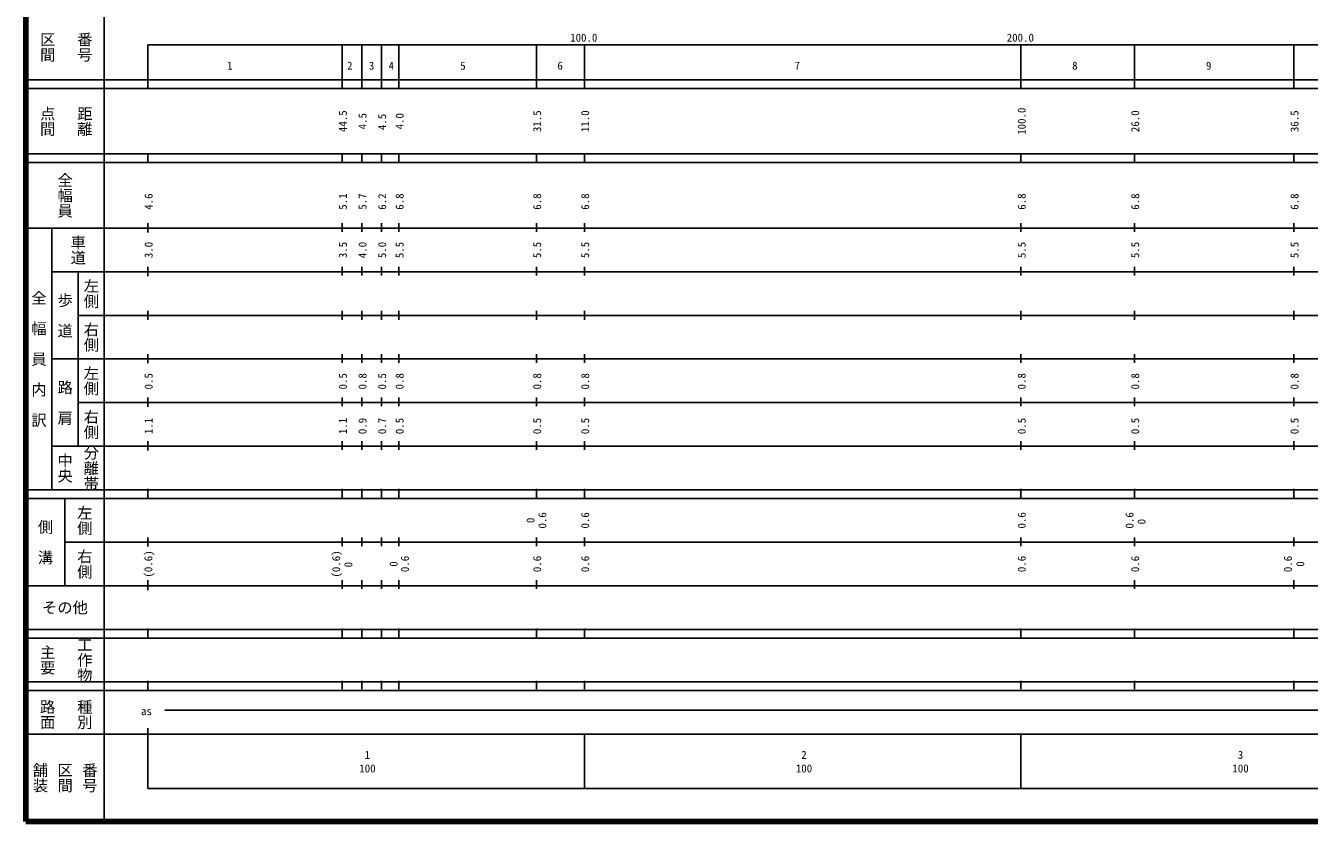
# Model space of a CAD drawing. Units: millimetres on the paper. Extents: x 40 to 680, y 20 to 380.
# Drawn here: x 40 to 334, y 20 to 202.4 of the extents above; entities that cross this region are included whole.
import ezdxf
from ezdxf.enums import TextEntityAlignment as Align

# ---------------------------------------------------------------- set-up
doc = ezdxf.new("R2010")
doc.units = ezdxf.units.MM
doc.layers.add('M-TTL', color=2, linetype='Continuous', lineweight=140)
doc.layers.add('M-TTL-BAND', color=7, linetype='Continuous', lineweight=25)
doc.styles.add('@ＭＳ ゴシック', font='')
doc.styles.add('ＭＳ ゴシック', font='')
doc.styles.get('@ＭＳ ゴシック').set_extended_font_data('@MS Gothic')
doc.styles.get('ＭＳ ゴシック').set_extended_font_data('MS Gothic')

msp = doc.modelspace()

# ---------------------------------------------------------------- linework, layer by layer
at = {"layer": 'M-TTL'}
for p, q in [((40, 380), (40, 20)), ((40, 20), (680, 20))]:
    msp.add_line(p, q, dxfattribs=at)
at = {"layer": 'M-TTL-BAND'}
for p, q in [((58, 370), (58, 20)), ((68, 198), (579, 198)), ((68, 198), (68, 188)), ((112.5, 198), (112.5, 187.984)), ((117, 198), (117, 187.984)), ((121.5, 198), (121.5, 187.984)), ((125.5, 198), (125.5, 187.984)), ((157, 198), (157, 187.984)), ((168, 198), (168, 187.984)), ((268, 198), (268, 187.984)), ((294, 198), (294, 187.984)), ((330.5, 198), (330.5, 187.984)), ((40, 190), (579, 190)), ((268, 190.014), (268, 189.014)), ((40, 188), (579, 188)), ((40, 173), (579, 173)), ((40, 171), (579, 171)), ((68, 173.081), (68, 171.049)), ((68, 171), (68, 173)), ((112.5, 173.081), (112.5, 171.049)), ((117, 173.081), (117, 171.049)), ((121.5, 173.081), (121.5, 171.049)), ((125.5, 173.081), (125.5, 171.049)), ((157, 173.081), (157, 171.049)), ((168, 173.081), (168, 171.049)), ((268, 173.081), (268, 171.049)), ((294, 173.081), (294, 171.049)), ((330.5, 173.081), (330.5, 171.049)), ((40, 156), (579, 156)), ((46, 96), (46, 156)), ((68, 157.144), (68, 155.144)), ((68, 155), (68, 157)), ((112.5, 157.144), (112.5, 155.144)), ((117, 157.144), (117, 155.144)), ((121.5, 157.144), (121.5, 155.144)), ((125.5, 157.144), (125.5, 155.144)), ((157, 157.144), (157, 155.144)), ((168, 157.144), (168, 155.144)), ((268, 157.144), (268, 155.144)), ((294, 157.144), (294, 155.144)), ((330.5, 157.144), (330.5, 155.144)), ((68, 147.155), (68, 145.155)), ((112.5, 147.155), (112.5, 145.155)), ((117, 147.155), (117, 145.155)), ((121.5, 147.155), (121.5, 145.155)), ((125.5, 147.155), (125.5, 145.155)), ((157, 147.155), (157, 145.155)), ((168, 147.155), (168, 145.155)), ((268, 147.155), (268, 145.155)), ((294, 147.155), (294, 145.155)), ((330.5, 147.155), (330.5, 145.155)), ((46, 146), (579, 146)), ((52, 146), (52, 106)), ((68, 145), (68, 147)), ((52, 136), (579, 136)), ((68, 135), (68, 137)), ((68, 136.998), (68, 134.998)), ((112.5, 136.998), (112.5, 134.998)), ((117, 136.998), (117, 134.998)), ((121.5, 136.998), (121.5, 134.998)), ((125.5, 136.998), (125.5, 134.998)), ((157, 136.998), (157, 134.998)), ((168, 136.998), (168, 134.998)), ((268, 136.998), (268, 134.998)), ((294, 136.998), (294, 134.998)), ((330.5, 136.998), (330.5, 134.998)), ((68, 127.092), (68, 125.092)), ((68, 125), (68, 127)), ((112.5, 127.092), (112.5, 125.092)), ((117, 127.092), (117, 125.092)), ((121.5, 127.092), (121.5, 125.092)), ((125.5, 127.092), (125.5, 125.092)), ((157, 127.092), (157, 125.092)), ((168, 127.092), (168, 125.092)), ((268, 127.092), (268, 125.092)), ((294, 127.092), (294, 125.092)), ((330.5, 127.092), (330.5, 125.092)), ((46, 126), (579, 126)), ((52, 116), (579, 116)), ((68, 117.183), (68, 115.183)), ((68, 115), (68, 117)), ((112.5, 117.183), (112.5, 115.183)), ((117, 117.183), (117, 115.183)), ((121.5, 117.183), (121.5, 115.183)), ((125.5, 117.183), (125.5, 115.183)), ((157, 117.183), (157, 115.183)), ((168, 117.183), (168, 115.183)), ((268, 117.183), (268, 115.183)), ((294, 117.183), (294, 115.183)), ((330.5, 117.183), (330.5, 115.183)), ((46, 106), (579, 106)), ((68, 107.192), (68, 105.192)), ((68, 105), (68, 107)), ((112.5, 107.192), (112.5, 105.192)), ((117, 107.192), (117, 105.192)), ((121.5, 107.192), (121.5, 105.192)), ((125.5, 107.192), (125.5, 105.192)), ((157, 107.192), (157, 105.192)), ((168, 107.192), (168, 105.192)), ((268, 107.192), (268, 105.192)), ((294, 107.192), (294, 105.192)), ((330.5, 107.192), (330.5, 105.192)), ((40, 96), (579, 96)), ((68, 96.202), (68, 94.171)), ((68, 94), (68, 96)), ((112.5, 96.202), (112.5, 94.171)), ((117, 96.202), (117, 94.171)), ((121.5, 96.202), (121.5, 94.171)), ((125.5, 96.202), (125.5, 94.171)), ((157, 96.202), (157, 94.171)), ((168, 96.202), (168, 94.171)), ((268, 96.202), (268, 94.171)), ((294, 96.202), (294, 94.171)), ((330.5, 96.202), (330.5, 94.171)), ((40, 94), (579, 94)), ((49, 94), (49, 74)), ((49, 84), (579, 84)), ((68, 85.098), (68, 83.098)), ((68, 83), (68, 85)), ((112.5, 85.098), (112.5, 83.098)), ((117, 85.098), (117, 83.098)), ((121.5, 85.098), (121.5, 83.098)), ((125.5, 85.098), (125.5, 83.098)), ((157, 85.098), (157, 83.098)), ((168, 85.098), (168, 83.098)), ((268, 85.098), (268, 83.098)), ((294, 85.098), (294, 83.098)), ((330.5, 85.098), (330.5, 83.098)), ((40, 74), (579, 74)), ((68, 75.271), (68, 73.271)), ((68, 73), (68, 75)), ((112.5, 75.271), (112.5, 73.271)), ((117, 75.271), (117, 73.271)), ((121.5, 75.271), (121.5, 73.271)), ((125.5, 75.271), (125.5, 73.271)), ((157, 75.271), (157, 73.271)), ((294, 75.271), (294, 73.271)), ((330.5, 75.271), (330.5, 73.271)), ((40, 64), (579, 64)), ((40, 62), (579, 62)), ((68, 64.199), (68, 62.169)), ((68, 62), (68, 64)), ((112.5, 64.199), (112.5, 62.169)), ((117, 64.199), (117, 62.169)), ((121.5, 64.199), (121.5, 62.169)), ((125.5, 64.199), (125.5, 62.169)), ((157, 64.199), (157, 62.169)), ((168, 64.199), (168, 62.169)), ((268, 64.199), (268, 62.169)), ((294, 64.199), (294, 62.169)), ((330.5, 64.199), (330.5, 62.169)), ((40, 52), (579, 52)), ((40, 50), (579, 50)), ((68, 52.178), (68, 50.312)), ((68, 50), (68, 52)), ((112.5, 52.178), (112.5, 50.312)), ((117, 52.178), (117, 50.312)), ((121.5, 52.178), (121.5, 50.312)), ((125.5, 52.178), (125.5, 50.312)), ((157, 52.178), (157, 50.312)), ((168, 52.178), (168, 50.312)), ((268, 52.178), (268, 50.312)), ((294, 52.178), (294, 50.312)), ((330.5, 52.178), (330.5, 50.312)), ((71.898, 45.483), (535.744, 45.483)), ((68, 41.325), (68, 39.325)), ((40, 40), (579, 40)), ((68, 40), (68, 27.5)), ((168, 40), (168, 27.5)), ((268, 40), (268, 27.5)), ((68, 27.5), (579, 27.5))]:
    msp.add_line(p, q, dxfattribs=at)

# ---------------------------------------------------------------- texts
for s, height, rotation, style, p in [('区間', 2.566, 270, '@ＭＳ ゴシック', (45, 197.5)), ('番号', 2.566, 270, '@ＭＳ ゴシック', (53.5, 197.5)), ('1', 1.833, 1.384, 'ＭＳ ゴシック', (86.754, 193.234)), ('2', 1.833, 1.384, 'ＭＳ ゴシック', (114.238, 193.234)), ('3', 1.833, 1.384, 'ＭＳ ゴシック', (119.232, 193.234)), ('4', 1.833, 1.384, 'ＭＳ ゴシック', (123.746, 193.234)), ('5', 1.833, 1.384, 'ＭＳ ゴシック', (140.159, 193.234)), ('6', 1.833, 1.384, 'ＭＳ ゴシック', (162.419, 193.234)), ('8', 1.833, 1.384, 'ＭＳ ゴシック', (280.323, 193.234)), ('9', 1.833, 1.384, 'ＭＳ ゴシック', (310.992, 193.234)), ('点間', 2.566, 270, '@ＭＳ ゴシック', (45, 180.5)), ('距離', 2.566, 270, '@ＭＳ ゴシック', (53.5, 180.5)), ('44.5', 1.833, 90, 'ＭＳ ゴシック', (112.656, 180.5)), ('31.5', 1.833, 90, 'ＭＳ ゴシック', (157.156, 180.5)), ('11.0', 1.833, 90, 'ＭＳ ゴシック', (168.156, 180.5)), ('100.0', 1.833, 90, 'ＭＳ ゴシック', (268.156, 180.5)), ('26.0', 1.833, 90, 'ＭＳ ゴシック', (294.156, 180.5)), ('36.5', 1.833, 90, 'ＭＳ ゴシック', (330.656, 180.5)), ('4.5', 1.833, 90, 'ＭＳ ゴシック', (117.156, 180.5)), ('4.5', 1.833, 90, 'ＭＳ ゴシック', (121.656, 180.332)), ('4.0', 1.833, 90, 'ＭＳ ゴシック', (125.656, 180.5)), ('全幅員', 2.566, 270, '@ＭＳ ゴシック', (49, 163.5)), ('4.6', 1.833, 90, 'ＭＳ ゴシック', (68.156, 162.076)), ('5.1', 1.833, 90, 'ＭＳ ゴシック', (112.656, 162.076)), ('5.7', 1.833, 90, 'ＭＳ ゴシック', (117.156, 162.076)), ('6.2', 1.833, 90, 'ＭＳ ゴシック', (121.656, 162.076)), ('6.8', 1.833, 90, 'ＭＳ ゴシック', (125.656, 162.076)), ('6.8', 1.833, 90, 'ＭＳ ゴシック', (157.156, 162.076)), ('6.8', 1.833, 90, 'ＭＳ ゴシック', (168.156, 162.076)), ('6.8', 1.833, 90, 'ＭＳ ゴシック', (268.156, 162.076)), ('6.8', 1.833, 90, 'ＭＳ ゴシック', (294.156, 162.076)), ('6.8', 1.833, 90, 'ＭＳ ゴシック', (330.656, 162.076)), ('車道', 2.566, 270, '@ＭＳ ゴシック', (52, 151)), ('3.0', 1.833, 90, 'ＭＳ ゴシック', (68.156, 150.978)), ('3.5', 1.833, 90, 'ＭＳ ゴシック', (112.656, 150.978)), ('4.0', 1.833, 90, 'ＭＳ ゴシック', (117.156, 150.978)), ('5.0', 1.833, 90, 'ＭＳ ゴシック', (121.656, 150.978)), ('5.5', 1.833, 90, 'ＭＳ ゴシック', (125.656, 150.978)), ('5.5', 1.833, 90, 'ＭＳ ゴシック', (157.156, 150.978)), ('5.5', 1.833, 90, 'ＭＳ ゴシック', (168.156, 150.978)), ('5.5', 1.833, 90, 'ＭＳ ゴシック', (268.156, 150.978)), ('5.5', 1.833, 90, 'ＭＳ ゴシック', (294.156, 150.978)), ('5.5', 1.833, 90, 'ＭＳ ゴシック', (330.656, 150.978)), ('左側', 2.566, 270, '@ＭＳ ゴシック', (55, 141)), ('全\u3000幅\u3000員\u3000内\u3000訳', 2.566, 270, '@ＭＳ ゴシック', (43, 126)), ('歩\u3000道', 2.566, 270, '@ＭＳ ゴシック', (49, 136)), ('右側', 2.566, 270, '@ＭＳ ゴシック', (55, 131)), ('左側', 2.566, 270, '@ＭＳ ゴシック', (55, 121)), ('路\u3000肩', 2.566, 270, '@ＭＳ ゴシック', (49, 116)), ('0.5', 1.833, 90, 'ＭＳ ゴシック', (68.156, 120.882)), ('0.5', 1.833, 90, 'ＭＳ ゴシック', (112.656, 120.882)), ('0.8', 1.833, 90, 'ＭＳ ゴシック', (117.156, 120.882)), ('0.5', 1.833, 90, 'ＭＳ ゴシック', (121.656, 120.882)), ('0.8', 1.833, 90, 'ＭＳ ゴシック', (125.656, 120.882)), ('0.8', 1.833, 90, 'ＭＳ ゴシック', (157.156, 120.882)), ('0.8', 1.833, 90, 'ＭＳ ゴシック', (168.156, 120.882)), ('0.8', 1.833, 90, 'ＭＳ ゴシック', (268.156, 120.882)), ('0.8', 1.833, 90, 'ＭＳ ゴシック', (294.156, 120.882)), ('0.8', 1.833, 90, 'ＭＳ ゴシック', (330.656, 120.882)), ('右側', 2.566, 270, '@ＭＳ ゴシック', (55, 111)), ('1.1', 1.833, 90, 'ＭＳ ゴシック', (68.156, 110.625)), ('1.1', 1.833, 90, 'ＭＳ ゴシック', (112.656, 110.625)), ('0.9', 1.833, 90, 'ＭＳ ゴシック', (117.156, 110.625)), ('0.7', 1.833, 90, 'ＭＳ ゴシック', (121.656, 110.625)), ('0.5', 1.833, 90, 'ＭＳ ゴシック', (125.656, 110.625)), ('0.5', 1.833, 90, 'ＭＳ ゴシック', (157.156, 110.625)), ('0.5', 1.833, 90, 'ＭＳ ゴシック', (168.156, 110.625)), ('0.5', 1.833, 90, 'ＭＳ ゴシック', (268.156, 110.625)), ('0.5', 1.833, 90, 'ＭＳ ゴシック', (294.156, 110.625)), ('0.5', 1.833, 90, 'ＭＳ ゴシック', (330.656, 110.625)), ('分離帯', 2.566, 270, '@ＭＳ ゴシック', (55, 101)), ('中央', 2.566, 270, '@ＭＳ ゴシック', (49, 101)), ('左側', 2.566, 270, '@ＭＳ ゴシック', (53.5, 89)), ('側\u3000溝', 2.566, 270, '@ＭＳ ゴシック', (44.5, 84)), ('0', 1.833, 90, 'ＭＳ ゴシック', (155.649, 89)), ('0.6', 1.833, 90, 'ＭＳ ゴシック', (158.355, 89)), ('0.6', 1.833, 90, 'ＭＳ ゴシック', (168.156, 89)), ('0.6', 1.833, 90, 'ＭＳ ゴシック', (268.156, 89)), ('0.6', 1.833, 90, 'ＭＳ ゴシック', (292.869, 89)), ('0', 1.833, 90, 'ＭＳ ゴシック', (295.615, 88.709)), ('右側', 2.566, 270, '@ＭＳ ゴシック', (53.5, 79)), ('(0.6)', 1.833, 90, 'ＭＳ ゴシック', (68.09, 79)), ('(0.6)', 1.833, 90, 'ＭＳ ゴシック', (111.117, 79)), ('0', 1.833, 90, 'ＭＳ ゴシック', (124.277, 79)), ('0.6', 1.833, 90, 'ＭＳ ゴシック', (126.862, 79)), ('0.6', 1.833, 90, 'ＭＳ ゴシック', (157.156, 79)), ('0.6', 1.833, 90, 'ＭＳ ゴシック', (168.156, 79)), ('0.6', 1.833, 90, 'ＭＳ ゴシック', (268.156, 79)), ('0.6', 1.833, 90, 'ＭＳ ゴシック', (294.156, 79)), ('0.6', 1.833, 90, 'ＭＳ ゴシック', (329.134, 79)), ('0', 1.833, 90, 'ＭＳ ゴシック', (331.962, 79)), ('0', 1.833, 90, 'ＭＳ ゴシック', (113.905, 78.849)), ('主要', 2.566, 270, '@ＭＳ ゴシック', (45, 57)), ('工作物', 2.566, 270, '@ＭＳ ゴシック', (53.5, 57)), ('路面', 2.566, 270, '@ＭＳ ゴシック', (45, 44.5)), ('種別', 2.566, 270, '@ＭＳ ゴシック', (53.5, 44.5)), ('舗装', 2.566, 270, '@ＭＳ ゴシック', (43.333, 30)), ('区間', 2.566, 270, '@ＭＳ ゴシック', (49, 30)), ('番号', 2.566, 270, '@ＭＳ ゴシック', (54.667, 30))]:
    msp.add_text(s, height=height, rotation=rotation, dxfattribs=dict(at, style=style)).set_placement(p, align=Align.MIDDLE_CENTER)
at = {"layer": 'M-TTL-BAND', "style": 'ＭＳ ゴシック'}
for s, p in [('100.0', (167.844, 198.195)), ('200.0', (267.844, 198.195))]:
    msp.add_text(s, height=1.833, dxfattribs=at).set_placement(p, align=Align.BOTTOM_CENTER)
for s, height, p in [('7', 1.833, (216.759, 193.218)), ('その他', 2.566, (49, 69)), ('as', 1.833, (67.655, 45.262)), ('1', 1.833, (118.288, 35.238)), ('2', 1.833, (218.288, 35.238)), ('3', 1.833, (318.288, 35.238)), ('100', 1.833, (118.288, 32.131)), ('100', 1.833, (218.288, 32.131)), ('100', 1.833, (318.288, 32.131))]:
    msp.add_text(s, height=height, dxfattribs=at).set_placement(p, align=Align.MIDDLE_CENTER)

doc.saveas('drawing.dxf')
